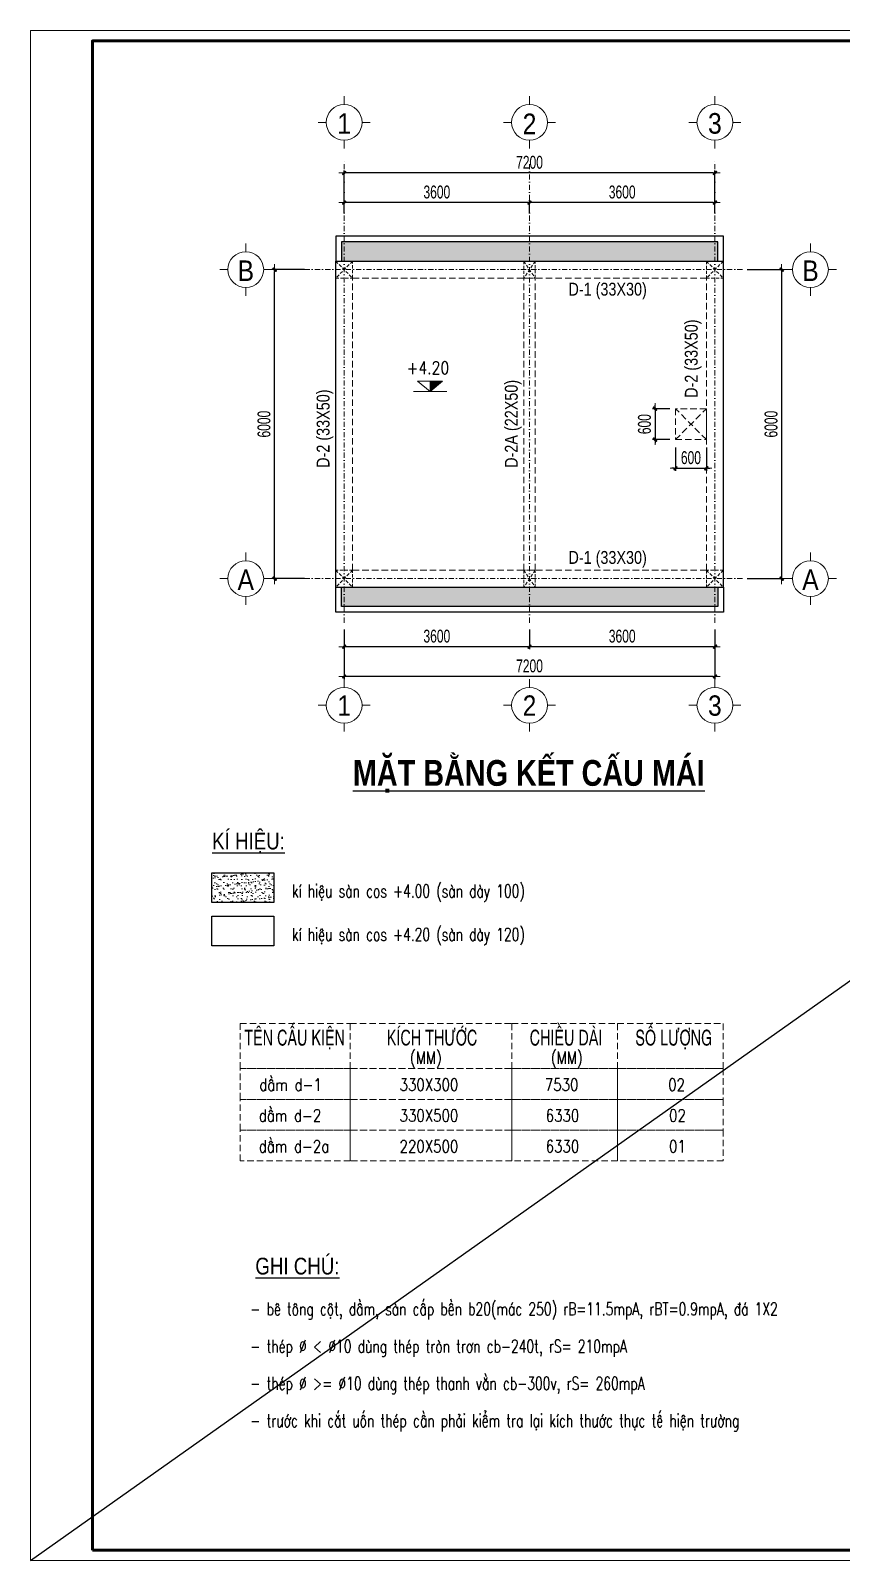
# Model space of a CAD drawing. Header units: millimetres. Extents: x -182770 to 489476, y -561170 to -280028.
# Drawn here: x 115676 to 131425, y -542289 to -512589 of the extents above; entities that cross this region are included whole.
import ezdxf
from ezdxf.enums import TextEntityAlignment as Align

# ---------------------------------------------------------------- set-up
doc = ezdxf.new("R2010")
doc.units = ezdxf.units.MM
doc.header["$MEASUREMENT"] = 0
doc.header["$PDMODE"] = 32
doc.linetypes.add('DASHDOT', pattern=[1, 0.5, -0.25, 0, -0.25])
doc.linetypes.add('HIDDEN', pattern=[0.375, 0.25, -0.125])
doc.layers.get('Defpoints').update_dxf_attribs({"color": 1})
doc.layers.add('KCS_Plotter', color=11, linetype='Continuous', plot=False)
for name, color, linetype, lineweight in [('Khungten_LCDI', 7, 'Continuous', 5), ('LC Dim', 8, 'Continuous', 18), ('LC Hatch', 252, 'Continuous', 9), ('LC ISO', 153, 'Continuous', 13), ('LC MANH DUT', 35, 'HIDDEN', 5), ('LC Net manh', 133, 'Continuous', 5), ('LC Net thay', 63, 'Continuous', 25), ('LC Net truc', 79, 'DASHDOT', 13), ('LC Text1', 3, 'Continuous', 20), ('LC Text2', 7, 'Continuous', 25)]:
    doc.layers.add(name, color=color, linetype=linetype, lineweight=lineweight)
doc.styles.add('HOATBIF', font='hoatbif.shx', dxfattribs={"width": 0.7})
doc.styles.add('Khungten', font='VHAVAN.TTF', dxfattribs={"width": 0.9, "height": 5000})
doc.styles.add('LC 1', font='VHAVANB.TTF')
doc.styles.add('LC 2', font='VHARIALN.TTF', dxfattribs={"width": 0.7})
doc.styles.add('LC 3', font='vnsimli.shx', dxfattribs={"width": 0.75})
doc.styles.add('LC3', font='VHARIALB.TTF', dxfattribs={"width": 0.8})
doc.styles.add('T1', font='Vnsimli.shx', dxfattribs={"width": 0.8})
doc.styles.add('T2', font='VHARIAL.TTF', dxfattribs={"width": 0.8})
doc.styles.add('Title', font='VHBLACK.TTF', dxfattribs={"width": 0.8})
doc.dimstyles.new('1-100', dxfattribs={"dimscale": 100, "dimtxt": 2.5, "dimasz": 0.35, "dimexe": 0.5, "dimexo": 0, "dimgap": 0.8, "dimtad": 1, "dimdec": 0, "dimzin": 0, "dimdsep": 46, "dimtxsty": 'HOATBIF', "dimblk1": 'DOT', "dimblk2": 'DOT', "dimsah": 1, "dimcen": -1, "dimdle": 1, "dimclrd": 256, "dimclre": 256, "dimclrt": 4, "dimadec": 3, "dimazin": 2, "dimtfac": 0.333333, "dimtdec": 0, "dimtix": 1, "dimtmove": 2, "dimatfit": 3, "dimldrblk": 'DOT', "dimfxl": 1, "dimtvp": 0.833333, "dimtolj": 1, "dimtzin": 0, "dimarcsym": 0})

# ---------------------------------------------------------------- blocks, each defined once
blk = doc.blocks.new('DOT')
at = {"layer": 'LC Dim'}
blk.add_line((-3, 0), (3, 0), dxfattribs=at)
at = {"layer": 'LC Dim', "color": 4}
blk.add_line((-1, -1), (1, 1), dxfattribs=at)
blk.add_lwpolyline([(0.5, 1), (-1, -0.5), (-0.5, -1), (1, 0.5)], close=True, dxfattribs=at)
blk = doc.blocks.new('*D1056')
at = {"layer": 'Defpoints', "color": 0, "transparency": 16777216}
for p in [(125367, -524217), (128967, -524217), (125367, -524551)]:
    blk.add_point(p, dxfattribs=at)
at = {"layer": 'LC Dim', "lineweight": -2, "transparency": 16777216}
for p, q in [((125367, -524217), (125367, -524601)), ((128967, -524217), (128967, -524601)), ((128932, -524551), (125402, -524551))]:
    blk.add_line(p, q, dxfattribs=at)
at = {"layer": 'LC Dim', "lineweight": -2, "transparency": 16777216, "xscale": 35, "yscale": 35, "zscale": 35, "rotation": 180}
blk.add_blockref('DOT', (125367, -524551), dxfattribs=at)
at = {"layer": 'LC Dim', "lineweight": -2, "transparency": 16777216, "xscale": 35, "yscale": 35, "zscale": 35}
blk.add_blockref('DOT', (128967, -524551), dxfattribs=at)
at = {"layer": 'LC Dim', "color": 4, "transparency": 16777216, "insert": (127167, -524346), "char_height": 250, "attachment_point": 5, "style": 'HOATBIF'}
blk.add_mtext('\\A1;3600', dxfattribs=at)
blk = doc.blocks.new('_Dot')
at = {"color": 0, "linetype": 'ByBlock', "lineweight": -2}
blk.add_line((-0.5, 0), (-1, 0), dxfattribs=at)
at = {"color": 0, "linetype": 'ByBlock', "const_width": 0.5}
blk.add_lwpolyline([(-0.25, 0, 1), (0.25, 0, 1)], format="xyb", close=True, dxfattribs=at)
blk = doc.blocks.new('*D1057')
at = {"layer": 'Defpoints', "color": 0, "ltscale": 2, "transparency": 16777216}
for p in [(121767, -524217), (125367, -524217), (121767, -524551)]:
    blk.add_point(p, dxfattribs=at)
at = {"layer": 'LC Dim', "lineweight": -2, "ltscale": 2, "transparency": 16777216}
for p, q in [((121767, -524217), (121767, -524601)), ((125367, -524217), (125367, -524601)), ((125332, -524551), (121802, -524551))]:
    blk.add_line(p, q, dxfattribs=at)
at = {"layer": 'LC Dim', "lineweight": -2, "ltscale": 2, "transparency": 16777216, "xscale": 35, "yscale": 35, "zscale": 35, "rotation": 180}
blk.add_blockref('DOT', (121767, -524551), dxfattribs=at)
at = {"layer": 'LC Dim', "lineweight": -2, "ltscale": 2, "transparency": 16777216, "xscale": 35, "yscale": 35, "zscale": 35}
blk.add_blockref('DOT', (125367, -524551), dxfattribs=at)
at = {"layer": 'LC Dim', "color": 4, "ltscale": 2, "transparency": 16777216, "insert": (123567, -524346), "char_height": 250, "attachment_point": 5, "style": 'HOATBIF'}
blk.add_mtext('\\A1;3600', dxfattribs=at)
blk = doc.blocks.new('*D1058')
at = {"layer": 'Defpoints', "color": 0, "ltscale": 2, "transparency": 16777216}
for p in [(121767, -524217), (128967, -524217), (121767, -525129)]:
    blk.add_point(p, dxfattribs=at)
at = {"layer": 'LC Dim', "lineweight": -2, "ltscale": 2, "transparency": 16777216}
for p, q in [((121767, -524217), (121767, -525179)), ((128967, -524217), (128967, -525179)), ((128932, -525129), (121802, -525129))]:
    blk.add_line(p, q, dxfattribs=at)
at = {"layer": 'LC Dim', "lineweight": -2, "ltscale": 2, "transparency": 16777216, "xscale": 35, "yscale": 35, "zscale": 35, "rotation": 180}
blk.add_blockref('DOT', (121767, -525129), dxfattribs=at)
at = {"layer": 'LC Dim', "lineweight": -2, "ltscale": 2, "transparency": 16777216, "xscale": 35, "yscale": 35, "zscale": 35}
blk.add_blockref('DOT', (128967, -525129), dxfattribs=at)
at = {"layer": 'LC Dim', "color": 4, "ltscale": 2, "transparency": 16777216, "insert": (125367, -524924), "char_height": 250, "attachment_point": 5, "style": 'HOATBIF'}
blk.add_mtext('\\A1;7200', dxfattribs=at)
blk = doc.blocks.new('TTRUC')
at = {"layer": 'LC ISO'}
for p, q in [((0, 6.95), (0, 10.13)), ((-6.95, 0), (-10.13, 0)), ((6.95, 0), (10.13, 0)), ((0, -6.95), (0, -10.13))]:
    blk.add_line(p, q, dxfattribs=at)
at = {"layer": 'LC Net manh'}
blk.add_circle((0, 0), 6.95, dxfattribs=at)
blk = doc.blocks.new('*D1059')
at = {"layer": 'Defpoints', "color": 0, "transparency": 16777216}
for p in [(125367, -515929), (125367, -516126), (128967, -516126)]:
    blk.add_point(p, dxfattribs=at)
at = {"layer": 'LC Dim', "lineweight": -2, "transparency": 16777216}
for p, q in [((125367, -516126), (125367, -515879)), ((128967, -516126), (128967, -515879)), ((128932, -515929), (125402, -515929))]:
    blk.add_line(p, q, dxfattribs=at)
at = {"layer": 'LC Dim', "lineweight": -2, "transparency": 16777216, "xscale": 35, "yscale": 35, "zscale": 35, "rotation": 180}
blk.add_blockref('DOT', (125367, -515929), dxfattribs=at)
at = {"layer": 'LC Dim', "lineweight": -2, "transparency": 16777216, "xscale": 35, "yscale": 35, "zscale": 35}
blk.add_blockref('DOT', (128967, -515929), dxfattribs=at)
at = {"layer": 'LC Dim', "color": 4, "transparency": 16777216, "insert": (127167, -515724), "char_height": 250, "attachment_point": 5, "style": 'HOATBIF'}
blk.add_mtext('\\A1;3600', dxfattribs=at)
blk = doc.blocks.new('*D1060')
at = {"layer": 'Defpoints', "color": 0, "ltscale": 2, "transparency": 16777216}
for p in [(121767, -515929), (121767, -516126), (125367, -516126)]:
    blk.add_point(p, dxfattribs=at)
at = {"layer": 'LC Dim', "lineweight": -2, "ltscale": 2, "transparency": 16777216}
for p, q in [((121767, -516126), (121767, -515879)), ((125367, -516126), (125367, -515879)), ((125332, -515929), (121802, -515929))]:
    blk.add_line(p, q, dxfattribs=at)
at = {"layer": 'LC Dim', "lineweight": -2, "ltscale": 2, "transparency": 16777216, "xscale": 35, "yscale": 35, "zscale": 35, "rotation": 180}
blk.add_blockref('DOT', (121767, -515929), dxfattribs=at)
at = {"layer": 'LC Dim', "lineweight": -2, "ltscale": 2, "transparency": 16777216, "xscale": 35, "yscale": 35, "zscale": 35}
blk.add_blockref('DOT', (125367, -515929), dxfattribs=at)
at = {"layer": 'LC Dim', "color": 4, "ltscale": 2, "transparency": 16777216, "insert": (123567, -515724), "char_height": 250, "attachment_point": 5, "style": 'HOATBIF'}
blk.add_mtext('\\A1;3600', dxfattribs=at)
blk = doc.blocks.new('*D1061')
at = {"layer": 'Defpoints', "color": 0, "ltscale": 2, "transparency": 16777216}
for p in [(121767, -515352), (121767, -516126), (128967, -516126)]:
    blk.add_point(p, dxfattribs=at)
at = {"layer": 'LC Dim', "lineweight": -2, "ltscale": 2, "transparency": 16777216}
for p, q in [((121767, -516126), (121767, -515302)), ((128932, -515352), (121802, -515352)), ((128967, -516126), (128967, -515302))]:
    blk.add_line(p, q, dxfattribs=at)
at = {"layer": 'LC Dim', "lineweight": -2, "ltscale": 2, "transparency": 16777216, "xscale": 35, "yscale": 35, "zscale": 35, "rotation": 180}
blk.add_blockref('DOT', (121767, -515352), dxfattribs=at)
at = {"layer": 'LC Dim', "lineweight": -2, "ltscale": 2, "transparency": 16777216, "xscale": 35, "yscale": 35, "zscale": 35}
blk.add_blockref('DOT', (128967, -515352), dxfattribs=at)
at = {"layer": 'LC Dim', "color": 4, "ltscale": 2, "transparency": 16777216, "insert": (125367, -515147), "char_height": 250, "attachment_point": 5, "style": 'HOATBIF'}
blk.add_mtext('\\A1;7200', dxfattribs=at)
blk = doc.blocks.new('*D1062')
at = {"layer": 'Defpoints', "color": 0, "ltscale": 2, "transparency": 16777216}
for p in [(129595, -517229), (129595, -523229), (130264, -523229)]:
    blk.add_point(p, dxfattribs=at)
at = {"layer": 'LC Dim', "lineweight": -2, "ltscale": 2, "transparency": 16777216}
for p, q in [((129595, -517229), (130314, -517229)), ((130264, -517264), (130264, -523194)), ((129595, -523229), (130314, -523229))]:
    blk.add_line(p, q, dxfattribs=at)
at = {"layer": 'LC Dim', "lineweight": -2, "ltscale": 2, "transparency": 16777216, "xscale": 35, "yscale": 35, "zscale": 35}
for p, rotation in [((130264, -517229), 90), ((130264, -523229), 270)]:
    blk.add_blockref('DOT', p, dxfattribs=dict(at, rotation=rotation))
at = {"layer": 'LC Dim', "color": 4, "ltscale": 2, "transparency": 16777216, "insert": (130059, -520229), "char_height": 250, "attachment_point": 5, "rotation": 90, "style": 'HOATBIF'}
blk.add_mtext('\\A1;6000', dxfattribs=at)
blk = doc.blocks.new('*D1063')
at = {"layer": 'Defpoints', "color": 0, "ltscale": 2, "transparency": 16777216}
for p in [(120415, -517229), (120998, -517229), (120998, -523229)]:
    blk.add_point(p, dxfattribs=at)
at = {"layer": 'LC Dim', "lineweight": -2, "ltscale": 2, "transparency": 16777216}
for p, q in [((120998, -517229), (120365, -517229)), ((120415, -523194), (120415, -517264)), ((120998, -523229), (120365, -523229))]:
    blk.add_line(p, q, dxfattribs=at)
at = {"layer": 'LC Dim', "lineweight": -2, "ltscale": 2, "transparency": 16777216, "xscale": 35, "yscale": 35, "zscale": 35}
for p, rotation in [((120415, -517229), 90), ((120415, -523229), 270)]:
    blk.add_blockref('DOT', p, dxfattribs=dict(at, rotation=rotation))
at = {"layer": 'LC Dim', "color": 4, "ltscale": 2, "transparency": 16777216, "insert": (120210, -520229), "char_height": 250, "attachment_point": 5, "rotation": 90, "style": 'HOATBIF'}
blk.add_mtext('\\A1;6000', dxfattribs=at)
blk = doc.blocks.new('TIEUDE1')
at = {"layer": 'LC Text2', "color": 7, "style": 'LC 1'}
blk.add_attdef('TIªU§Ò', text='', height=5, dxfattribs=at).set_placement((0, 0), align=Align.BOTTOM_CENTER)
blk.add_attdef('TL', text='', height=3, dxfattribs=at).set_placement((0, -2), align=Align.TOP_CENTER)
blk = doc.blocks.new('Caodo1')
at = {"layer": 'LC Text1'}
blk.add_hatch(color=4, dxfattribs=at).paths.add_polyline_path([(0, 200), (0, 0), (243, 200)])
at = {"layer": 'LC Text1', "color": 4}
for p, q in [((324, 0), (-324, 0)), ((0, 0), (0, 200))]:
    blk.add_line(p, q, dxfattribs=at)
blk.add_lwpolyline([(-243, 200), (243, 200), (0, 0), (0, 0)], close=True, dxfattribs=at)
at = {"layer": 'LC Text1', "color": 4, "style": 'T1', "width": 0.8}
blk.add_attdef('%%P0,00', text='', height=250, dxfattribs=at).set_placement((-39, 460), align=Align.MIDDLE_CENTER)
blk = doc.blocks.new('lcdi fix')
at = {"layer": 'Defpoints', "lineweight": 0}
blk.add_lwpolyline([(-1200, -14850), (-1200, 14850), (40800, 14850), (40800, -14850)], close=True, dxfattribs=at)
at = {"layer": 'Khungten_LCDI', "color": 5, "lineweight": 60}
blk.add_lwpolyline([(0, -14650), (0, 14650), (40600, 14650), (40600, -14650)], close=True, dxfattribs=at)
at = {"color": 7, "style": 'Khungten', "width": 0.8}
for tag, p in [('REVISION', (39499, -10746)), ('NGAYHT', (39546, -11609))]:
    blk.add_attdef(tag, text='', height=200, dxfattribs=at).set_placement(p, align=Align.CENTER)
at = {"layer": 'LC Text1', "color": 3, "style": 'LC 1', "width": 1.834006}
for tag, p, p2 in [('TENBANVE1', (36913, -8886), (40339, -8886)), ('TENBANVE2', (36913, -9562), (40339, -9562))]:
    blk.add_attdef(tag, text='', height=250, dxfattribs=at).set_placement(p, p2, align=Align.FIT)
at = {"layer": 'LC Text1', "style": 'Title', "width": 0.7}
blk.add_attdef('SOBANVE', text='', height=250, dxfattribs=at).set_placement((39562, -13896), align=Align.CENTER)
blk = doc.blocks.new('*D908')
at = {"layer": 'Defpoints', "color": 0, "ltscale": 2, "transparency": 16777216}
for p in [(128202, -520685), (128802, -520685), (128802, -521086)]:
    blk.add_point(p, dxfattribs=at)
at = {"layer": 'LC Dim', "lineweight": -2, "ltscale": 2, "transparency": 16777216}
for p, q in [((128202, -520685), (128202, -521136)), ((128802, -520685), (128802, -521136)), ((128167, -521086), (128132, -521086)), ((128202, -521086), (128802, -521086)), ((128837, -521086), (128872, -521086))]:
    blk.add_line(p, q, dxfattribs=at)
at = {"layer": 'LC Dim', "lineweight": -2, "ltscale": 2, "transparency": 16777216, "xscale": 35, "yscale": 35, "zscale": 35}
blk.add_blockref('DOT', (128202, -521086), dxfattribs=at)
at = {"layer": 'LC Dim', "lineweight": -2, "ltscale": 2, "transparency": 16777216, "xscale": 35, "yscale": 35, "zscale": 35, "rotation": 180}
blk.add_blockref('DOT', (128802, -521086), dxfattribs=at)
at = {"layer": 'LC Dim', "color": 4, "ltscale": 2, "transparency": 16777216, "insert": (128502, -520881), "char_height": 250, "attachment_point": 5, "style": 'HOATBIF'}
blk.add_mtext('\\A1;600', dxfattribs=at)
blk = doc.blocks.new('*D909')
at = {"layer": 'Defpoints', "color": 0, "ltscale": 2, "transparency": 16777216}
for p in [(128091, -519929), (127805, -520529), (128091, -520529)]:
    blk.add_point(p, dxfattribs=at)
at = {"layer": 'LC Dim', "lineweight": -2, "ltscale": 2, "transparency": 16777216}
for p, q in [((128091, -519929), (127755, -519929)), ((127805, -519894), (127805, -519859)), ((127805, -519929), (127805, -520529)), ((128091, -520529), (127755, -520529)), ((127805, -520564), (127805, -520599))]:
    blk.add_line(p, q, dxfattribs=at)
at = {"layer": 'LC Dim', "lineweight": -2, "ltscale": 2, "transparency": 16777216, "xscale": 35, "yscale": 35, "zscale": 35}
for p, rotation in [((127805, -519929), 270), ((127805, -520529), 90)]:
    blk.add_blockref('DOT', p, dxfattribs=dict(at, rotation=rotation))
at = {"layer": 'LC Dim', "color": 4, "ltscale": 2, "transparency": 16777216, "insert": (127600, -520229), "char_height": 250, "attachment_point": 5, "rotation": 90, "style": 'HOATBIF'}
blk.add_mtext('\\A1;600', dxfattribs=at)

msp = doc.modelspace()

# ---------------------------------------------------------------- hatches: boundary and pattern name
at = {"layer": 'LC Hatch', "ltscale": 250}
h = msp.add_hatch(dxfattribs=at)
h.set_pattern_fill('AR-SAND', color=256, scale=80)
h.set_pattern_definition([(37.5, (118824.58, -62465.15), (-5.03947, 154.1459), [0, -121.6, 0, -136, 0, -130]), (7.5, (118824.58, -62465.15), (141.58214, 225.771685), [0, -65.6, 0, -109.6, 0, -42]), (327.5, (118726.18, -62465.15), (249.13135, 0.452724), [0, -40, 0, -144, 0, -188]), (317.5, (118726.18, -62465.15), (240.49013, 70.21405), [0, -20, 0, -94.4, 0, -108])])
h.paths.add_polyline_path([(129021.8, -516689.1), (121711.8, -516689.1), (121711.8, -517064.1), (129021.8, -517064.1)])
h.paths.add_polyline_path([(129021.8, -523394.1), (128801.8, -523394.1), (121711.8, -523394.1), (121711.8, -523769.1), (129021.8, -523769.1)])
at = {"layer": 'LC Hatch', "ltscale": 2}
h = msp.add_hatch(dxfattribs=at)
h.set_pattern_fill('AR-SAND', color=256, scale=66.666667)
h.set_pattern_definition([(37.5, (-52880.89, -333867.33), (-4.199557, 128.45492), [0, -101.333333, 0, -113.333333, 0, -108.333333]), (7.5, (-52880.89, -333867.33), (117.98511, 188.14307), [0, -54.666667, 0, -91.333333, 0, -35]), (327.5, (-52962.89, -333867.33), (207.609457, 0.37727), [0, -33.333333, 0, -120, 0, -156.666667]), (317.5, (-52962.89, -333867.33), (200.40844, 58.5117), [0, -16.666667, 0, -78.666667, 0, -90])])
h.paths.add_polyline_path([(120402.4, -528939.6), (119193.3, -528939.6), (119193.3, -529514.2), (120402.4, -529514.2)])

# ---------------------------------------------------------------- linework, layer by layer
at = {"layer": 'KCS_Plotter', "ltscale": 250}
msp.add_line((115676.1, -542288.8), (157676.1, -512588.8), dxfattribs=at)
at = {"layer": 'LC MANH DUT', "ltscale": 250}
for p, q in [((121601.8, -517064.1), (121931.8, -517394.1)), ((121931.8, -517064.1), (121601.8, -517394.1)), ((125256.8, -517064.1), (125476.8, -517394.1)), ((125476.8, -517064.1), (125256.8, -517394.1)), ((128801.8, -517064.1), (129131.8, -517394.1)), ((129131.8, -517064.1), (128801.8, -517394.1)), ((121601.8, -523064.1), (121931.8, -523394.1)), ((121931.8, -523064.1), (121601.8, -523394.1)), ((125256.8, -523064.1), (125476.8, -523394.1)), ((125476.8, -523064.1), (125256.8, -523394.1)), ((128801.8, -523064.1), (129131.8, -523394.1)), ((129131.8, -523064.1), (128801.8, -523394.1))]:
    msp.add_line(p, q, dxfattribs=at)
at = {"layer": 'LC MANH DUT', "ltscale": 500}
for p, q in [((121931.8, -523064.1), (121931.8, -517394.1)), ((121931.8, -517394.1), (128801.8, -517394.1)), ((125256.8, -523064.1), (125256.8, -517394.1)), ((125476.8, -523064.1), (125476.8, -517394.1)), ((128801.8, -523064.1), (128801.8, -517394.1)), ((128201.8, -520529.1), (128801.8, -519929.1)), ((128801.8, -520529.1), (128201.8, -519929.1)), ((121931.8, -523064.1), (128801.8, -523064.1))]:
    msp.add_line(p, q, dxfattribs=at)
at = {"layer": 'LC MANH DUT', "ltscale": 250}
for points in [[(121931.8, -517394.1), (121931.8, -517064.1), (121601.8, -517064.1), (121601.8, -517394.1)], [(121931.8, -517394.1), (121931.8, -517064.1), (121601.8, -517064.1), (121601.8, -517394.1)], [(125476.8, -517394.1), (125476.8, -517064.1), (125256.8, -517064.1), (125256.8, -517394.1)], [(125476.8, -517394.1), (125476.8, -517064.1), (125256.8, -517064.1), (125256.8, -517394.1)], [(129131.8, -517394.1), (129131.8, -517064.1), (128801.8, -517064.1), (128801.8, -517394.1)], [(129131.8, -517394.1), (129131.8, -517064.1), (128801.8, -517064.1), (128801.8, -517394.1)], [(121931.8, -523394.1), (121931.8, -523064.1), (121601.8, -523064.1), (121601.8, -523394.1)], [(121931.8, -523394.1), (121931.8, -523064.1), (121601.8, -523064.1), (121601.8, -523394.1)], [(125476.8, -523394.1), (125476.8, -523064.1), (125256.8, -523064.1), (125256.8, -523394.1)], [(125476.8, -523394.1), (125476.8, -523064.1), (125256.8, -523064.1), (125256.8, -523394.1)], [(129131.8, -523394.1), (129131.8, -523064.1), (128801.8, -523064.1), (128801.8, -523394.1)], [(129131.8, -523394.1), (129131.8, -523064.1), (128801.8, -523064.1), (128801.8, -523394.1)]]:
    msp.add_lwpolyline(points, close=True, dxfattribs=at)
at = {"layer": 'LC MANH DUT', "ltscale": 500}
for points in [[(128201.8, -520529.1), (128801.8, -520529.1), (128801.8, -519929.1), (128201.8, -519929.1)], [(119747.3, -531866.6), (121884.1, -531866.6), (121884.1, -532741.4), (119747.3, -532741.4)], [(121884.1, -531866.6), (125022.9, -531866.6), (125022.9, -532741.4), (121884.1, -532741.4)], [(125022.9, -531866.6), (127074.8, -531866.6), (127074.8, -532741.4), (125022.9, -532741.4)], [(127074.8, -531866.6), (129126.8, -531866.6), (129126.8, -532741.4), (127074.8, -532741.4)], [(119747.3, -532741.4), (121884.1, -532741.4), (121884.1, -533338.7), (119747.3, -533338.7)], [(121884.1, -532741.4), (125022.9, -532741.4), (125022.9, -533338.7), (121884.1, -533338.7)], [(125022.9, -532741.4), (127074.8, -532741.4), (127074.8, -533338.7), (125022.9, -533338.7)], [(127074.8, -532741.4), (129126.8, -532741.4), (129126.8, -533338.7), (127074.8, -533338.7)], [(119747.3, -533338.7), (121884.1, -533338.7), (121884.1, -533936), (119747.3, -533936)], [(121884.1, -533338.7), (125022.9, -533338.7), (125022.9, -533936), (121884.1, -533936)], [(125022.9, -533338.7), (127074.8, -533338.7), (127074.8, -533936), (125022.9, -533936)], [(127074.8, -533338.7), (129126.8, -533338.7), (129126.8, -533936), (127074.8, -533936)], [(119747.3, -533936), (121884.1, -533936), (121884.1, -534533.3), (119747.3, -534533.3)], [(121884.1, -533936), (125022.9, -533936), (125022.9, -534533.3), (121884.1, -534533.3)], [(125022.9, -533936), (127074.8, -533936), (127074.8, -534533.3), (125022.9, -534533.3)], [(127074.8, -533936), (129126.8, -533936), (129126.8, -534533.3), (127074.8, -534533.3)]]:
    msp.add_lwpolyline(points, close=True, dxfattribs=at)
at = {"layer": 'LC Net thay', "ltscale": 500}
for p, q in [((121601.8, -523394.1), (121601.8, -517064.1)), ((121601.8, -517064.1), (129131.8, -517064.1)), ((129131.8, -523394.1), (129131.8, -517064.1)), ((121601.8, -523394.1), (129131.8, -523394.1))]:
    msp.add_line(p, q, dxfattribs=at)
for points in [[(129131.8, -517064.1), (129131.8, -516579.1), (121601.8, -516579.1), (121601.8, -517064.1)], [(129021.8, -517064.1), (129021.8, -516689.1), (121711.8, -516689.1), (121711.8, -517064.1)], [(129131.8, -523394.1), (129131.8, -523879.1), (121601.8, -523879.1), (121601.8, -523394.1)], [(129021.8, -523394.1), (129021.8, -523769.1), (121711.8, -523769.1), (121711.8, -523394.1)]]:
    msp.add_lwpolyline(points, dxfattribs=at)
at = {"layer": 'LC Net thay', "ltscale": 2}
for points in [[(119193.3, -528939.6), (120402.4, -528939.6), (120402.4, -529514.2), (119193.3, -529514.2)], [(119193.3, -529783.6), (120402.4, -529783.6), (120402.4, -530358.2), (119193.3, -530358.2)]]:
    msp.add_lwpolyline(points, close=True, dxfattribs=at)
at = {"layer": 'LC Net truc', "ltscale": 200}
for p, q in [((121766.8, -524084.2), (121766.8, -515084.7)), ((125366.8, -524084.2), (125366.8, -515084.7)), ((128966.8, -524084.2), (128966.8, -515084.7)), ((120998, -517229.1), (129533.3, -517229.1)), ((120998, -523229.1), (129533.3, -523229.1))]:
    msp.add_line(p, q, dxfattribs=at)

# ---------------------------------------------------------------- block references
at = {"layer": 'LC ISO', "xscale": 50, "yscale": 50, "zscale": 50, "rotation": 180}
for p in [(121766.8, -514370.7), (125366.8, -514370.7), (128966.8, -514370.7), (119855.9, -517229.1), (130823.3, -517229.1), (119855.9, -523229.1), (130823.3, -523229.1)]:
    msp.add_blockref('TTRUC', p, dxfattribs=at)
at = {"layer": 'LC ISO', "xscale": 50, "yscale": 50, "zscale": 50}
for p in [(121766.8, -525687.7), (125366.8, -525687.7), (128966.8, -525687.7)]:
    msp.add_blockref('TTRUC', p, dxfattribs=at)
at = {"layer": 'LC Net thay'}
msp.add_blockref('lcdi fix', (116876.1, -527438.8), dxfattribs=at)
at = {"layer": 'LC Text1'}
ref = msp.add_blockref('Caodo1', (123435.3, -519595.5), dxfattribs=at)
ref.add_attrib('%%P0,00', '+4.20', dxfattribs={"layer": 'LC Text2', "height": 250, "style": 'T1', "width": 0.8}).set_placement((123396.3, -519136), align=Align.MIDDLE_CENTER)
at = {"layer": 'LC Text2'}
ref = msp.add_blockref('TIEUDE1', (125352.7, -527400.9), dxfattribs=dict(at, xscale=101.6, yscale=101.6, zscale=101.6))
ref.add_attrib('TIªU§Ò', '%%UmÆt b»ng kÕt cÊu m¸i', dxfattribs={"color": 7, "height": 500.321, "style": 'LC3', "width": 0.8}).set_placement((125352.7, -527400.9), align=Align.BOTTOM_CENTER)

# ---------------------------------------------------------------- texts
at = {"layer": 'LC Text1', "ltscale": 0.2, "style": 'LC 1', "width": 0.9}
for s, height, p in [('1', 400, (121766.8, -514712.3)), ('2', 400, (125366.8, -514719.9)), ('3', 400, (128966.8, -514710.3)), ('b', 400, (119855.9, -517570.7)), ('b', 400, (130823.3, -517570.7)), ('a', 400, (119855.9, -523570.7)), ('a', 400, (130823.3, -523570.7)), ('1', 394.6, (121766.8, -526008.7)), ('2', 394.6, (125366.8, -526008.7)), ('3', 394.6, (128966.8, -526008.7))]:
    msp.add_text(s, height=height, dxfattribs=at).set_placement(p, align=Align.BOTTOM_CENTER)
at = {"layer": 'LC Text1', "color": 3, "style": 'LC 3'}
for s, height, width, p in [('kÝ hiÖu sµn cos +4.00 (sµn dµy 100)', 250, 0.7, (120751.6, -529417.8)), ('kÝ hiÖu sµn cos +4.20 (sµn dµy 120)', 250, 0.7, (120751.6, -530261.8)), ('(MM)', 237.5, 0.8, (123042.8, -532646.9)), ('(MM)', 237.5, 0.8, (125779.5, -532646.9)), ('dÇm d-1', 237.5, 0.8, (120118.9, -533173.3)), ('330X300', 237.5, 0.8, (122843.8, -533173.3)), ('7530', 237.5, 0.8, (125664.8, -533173.3)), ('02', 237.5, 0.8, (128060.8, -533173.3)), ('dÇm d-2', 237.5, 0.8, (120108.5, -533770.6)), ('330X500', 237.5, 0.8, (122843.8, -533770.6)), ('6330', 237.5, 0.8, (125681, -533770.6)), ('02', 237.5, 0.8, (128077, -533770.6)), ('dÇm d-2a', 237.5, 0.8, (120108.5, -534367.9)), ('220X500', 237.5, 0.8, (122843.8, -534367.9)), ('6330', 237.5, 0.8, (125681, -534367.9)), ('01', 237.5, 0.8, (128077, -534367.9)), ('- bª t«ng cét, dÇm, sµn cÊp bÒn b20(m¸c 250) rB=11.5mpA, rBT=0.9mpA, ®¸ 1X2', 250, 0.7, (119944.8, -537530.9)), ('- thÐp %%C < %%C10 dïng thÐp trßn tr¬n cb-240t, rS= 210mpA', 250, 0.7, (119944.8, -538255.4)), ('- thÐp %%C >= %%C10 dïng thÐp thanh v»n cb-300v, rS= 260mpA', 250, 0.7, (119944.8, -538977.6)), ('- tr\xadíc khi c¾t uèn thÐp cÇn ph¶i kiÓm tra l¹i kÝch th\xadíc thùc tÕ hiÖn tr\xadêng', 250, 0.7, (119944.8, -539699.8))]:
    msp.add_text(s, height=height, dxfattribs=dict(at, width=width)).set_placement(p)
at = {"layer": 'LC Text2', "style": 'T2', "width": 0.8}
for p in [(126123.6, -517734.1), (126123.6, -522942.1)]:
    msp.add_text('d-1 (33x30)', height=250, dxfattribs=at).set_placement(p)
for s, p in [('d-2 (33x50)', (128633.1, -519719)), ('d-2a (22x50)', (125137.6, -521077.6)), ('d-2 (33x50)', (121482.6, -521077.6))]:
    msp.add_text(s, height=250, rotation=90, dxfattribs=at).set_placement(p)
for s, p in [('%%UkÝ hiÖu:', (119908.7, -528315.6)), ('%%ughi chó:', (120858.9, -536535.5))]:
    msp.add_text(s, height=325, dxfattribs=at).set_placement(p, align=Align.MIDDLE)
at = {"layer": 'LC Text2', "lineweight": -2, "style": 'LC 2', "width": 0.8}
for s, height, p in [('tªn cÊu kiÖn', 305.357, (119826.3, -532292.2)), ('kÝch th\xadíc', 305.36, (122594.4, -532292.2)), ('chiÒu dµi', 305.36, (125370.4, -532292.2)), ('sè l\xadîng', 305.36, (127422.4, -532292.2))]:
    msp.add_text(s, height=height, dxfattribs=at).set_placement(p)

# ---------------------------------------------------------------- dimensions: what is measured, and where the dimension line sits
at = {"layer": 'LC Dim', "ltscale": 2}
for base, p1, p2, picture, middle in [((121766.8, -515351.6), (128966.8, -516125.6), (121766.8, -516125.6), '*D1061', (125366.8, -515146.6)), ((121766.8, -525128.6), (128966.8, -524217.5), (121766.8, -524217.5), '*D1058', (125366.8, -524923.6))]:
    dim = msp.add_linear_dim(base=base, p1=p1, p2=p2, dimstyle='1-100', override={"dimscale": 100}, dxfattribs=at)
    dim.commit()
    dim.dimension.update_dxf_attribs({"geometry": picture, "text_midpoint": middle})
for base, p1, p2, angle, picture, middle in [((121766.8, -515929.1), (125366.8, -516125.6), (121766.8, -516125.6), 180, '*D1060', (123566.8, -515724.1)), ((120415, -517229.1), (120998, -523229.1), (120998, -517229.1), 90, '*D1063', (120210, -520229.1)), ((130264.2, -523229.1), (129594.6, -517229.1), (129594.6, -523229.1), 90, '*D1062', (130059.2, -520229.1)), ((121766.8, -524551.1), (125366.8, -524217.5), (121766.8, -524217.5), 180, '*D1057', (123566.8, -524346.1))]:
    dim = msp.add_linear_dim(base=base, p1=p1, p2=p2, angle=angle, dimstyle='1-100', override={"dimscale": 100}, dxfattribs=at)
    dim.commit()
    dim.dimension.update_dxf_attribs({"geometry": picture, "text_midpoint": middle})
at = {"layer": 'LC Dim'}
for base, p1, p2, picture, middle in [((125366.8, -515929.1), (128966.8, -516125.6), (125366.8, -516125.6), '*D1059', (127166.8, -515724.1)), ((125366.8, -524551.1), (128966.8, -524217.5), (125366.8, -524217.5), '*D1056', (127166.8, -524346.1))]:
    dim = msp.add_linear_dim(base=base, p1=p1, p2=p2, angle=180, dimstyle='1-100', override={"dimscale": 100}, dxfattribs=at)
    dim.commit()
    dim.dimension.update_dxf_attribs({"geometry": picture, "text_midpoint": middle})
at = {"layer": 'LC Dim', "ltscale": 2}
dim = msp.add_linear_dim(base=(127805.2, -520529.1), p1=(128090.5, -519929.1), p2=(128090.5, -520529.1), angle=90, dimstyle='1-100', dxfattribs=at)
dim.commit()
dim.dimension.update_dxf_attribs({"geometry": '*D909', "text_midpoint": (127600.2, -520229.1)})
dim = msp.add_linear_dim(base=(128801.8, -521085.6), p1=(128201.8, -520684.6), p2=(128801.8, -520684.6), dimstyle='1-100', dxfattribs=at)
dim.commit()
dim.dimension.update_dxf_attribs({"geometry": '*D908', "text_midpoint": (128501.8, -520880.6)})

doc.saveas('drawing.dxf')
